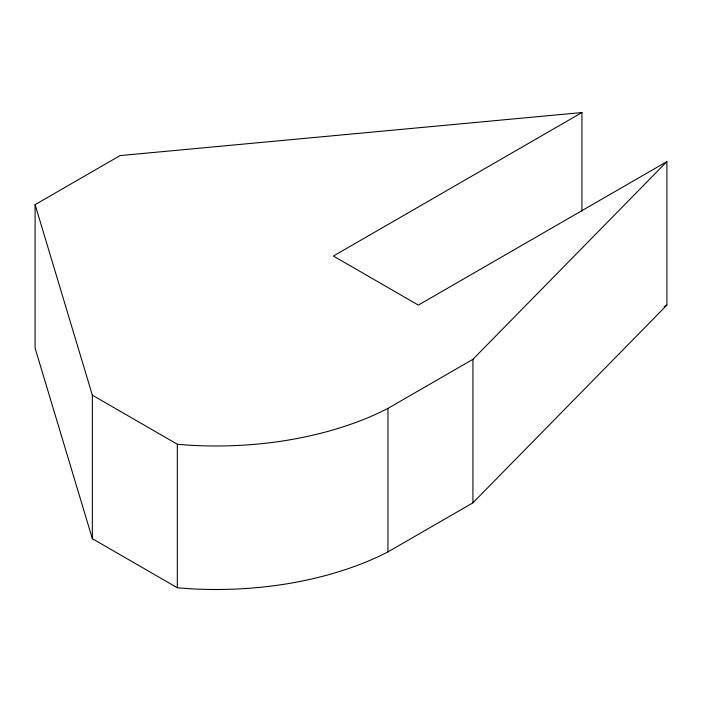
<?xml version="1.0" encoding="UTF-8"?>
<svg xmlns="http://www.w3.org/2000/svg" width="702" height="702" viewBox="0 0 702 702"><rect width="100%" height="100%" fill="white"/><g stroke="black" fill="none" stroke-linecap="round" stroke-linejoin="round"><path stroke-width="1.05" d="M35.1 204.651L92.366 395.191L177.334 444.252L188.566 445.156A259.933 150.07 0 0 0 379.378 412.653L387.96 408.38L472.929 359.319L666.9 161.6L666.9 305.107L472.929 502.825L387.96 551.886L379.378 556.159A259.933 150.07 0 0 1 188.566 588.662L177.334 587.758L92.366 538.697L35.1 348.157L35.1 204.651L120.068 155.598L581.932 112.548L581.932 211.135M581.932 112.548L333.371 256.046L418.339 305.107L666.9 161.6M664.057 306.756L666.9 305.107M472.929 359.319L472.929 502.825M387.96 408.38L387.96 551.886M177.334 444.252L177.334 587.758M92.366 395.191L92.366 538.697"/></g></svg>
